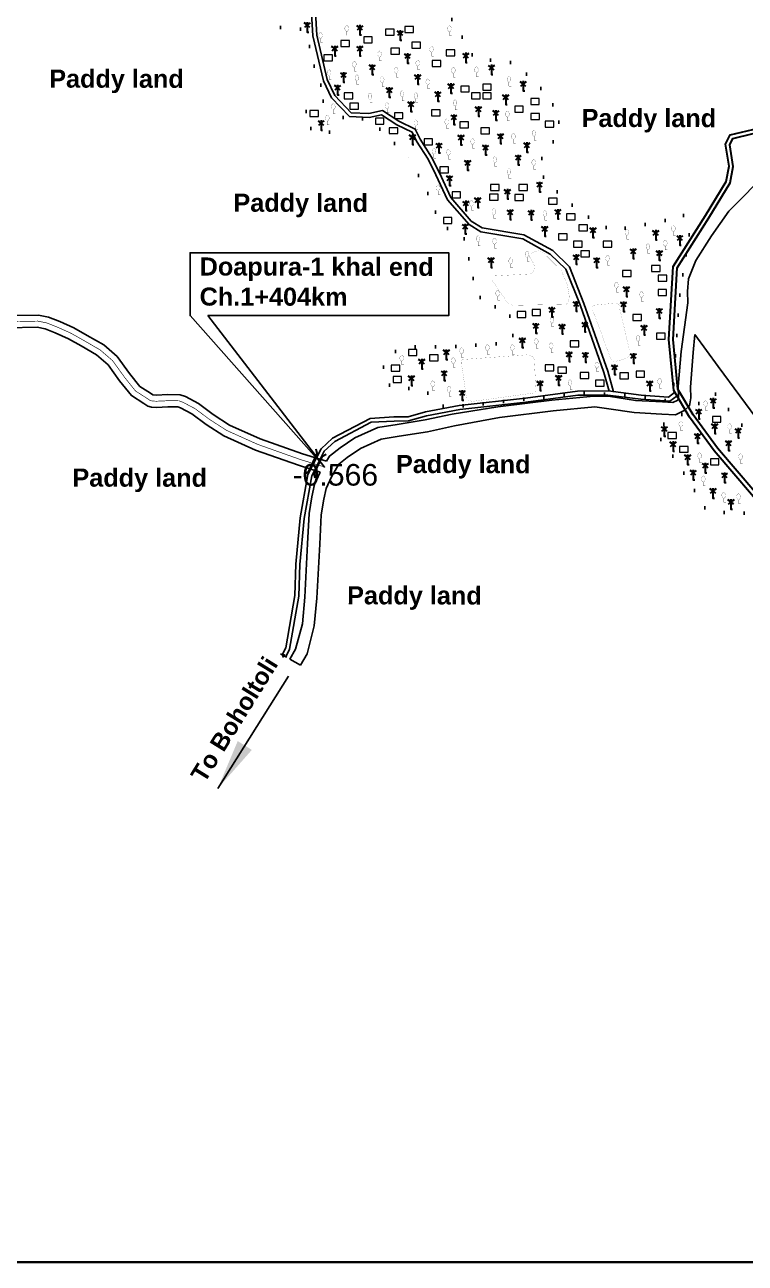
# Model space of a CAD drawing. Header units: millimetres. Extents: x 103 to 40042, y -107161 to -48.
# Drawn here: x 38510 to 39220, y -107161 to -105940 of the extents above; entities that cross this region are included whole.
import ezdxf

# ---------------------------------------------------------------- set-up
doc = ezdxf.new("R2010")
doc.units = ezdxf.units.MM
doc.header["$MEASUREMENT"] = 0
doc.linetypes.add('CENTERX2', pattern=[4, 2.5, -0.5, 0.5, -0.5])
doc.linetypes.add('DOT2', pattern=[0.125, 0, -0.125])
for name, color, linetype in [('boundary', 7, 'Continuous'), ('Earthen Emb', 42, 'Continuous'), ('Home Stead', 151, 'Continuous'), ('Khal', 4, 'Continuous'), ('TEXT', 5, 'Continuous'), ('Trees', 77, 'Continuous')]:
    doc.layers.add(name, color=color, linetype=linetype)
for name, color, linetype, lineweight in [('Bridge or Culvert', 7, 'Continuous', 25), ('FRAM', 7, 'Continuous', 50), ('HOUSE', 144, 'Continuous', 18), ('Pond or Ditch', 7, 'Continuous', 9), ('PUCCA ROAD', 1, 'Continuous', 30)]:
    doc.layers.add(name, color=color, linetype=linetype, lineweight=lineweight)
doc.styles.add('AR', font='arial.ttf', dxfattribs={"height": 450})
doc.styles.get("Standard").update_dxf_attribs({"font": 'arial.ttf'})
doc.styles.add('sum', font='arialbd.ttf')
doc.dimstyles.get("Standard").update_dxf_attribs({"dimtxt": 0.18, "dimasz": 0.18, "dimexe": 0.18, "dimexo": 0.0625, "dimgap": 0.09, "dimtad": 0, "dimtih": 1, "dimtoh": 1, "dimdec": 4, "dimzin": 0, "dimdsep": 46, "dimtxsty": 'Standard', "dimblk": 'DATUMBLANK', "dimcen": 0.09, "dimadec": 0, "dimazin": 0, "dimtfac": 1, "dimtdec": 4, "dimtofl": 0, "dimtmove": 0, "dimatfit": 3, "dimfxl": 1, "dimtolj": 1, "dimtzin": 0, "dimarcsym": 0})

# ---------------------------------------------------------------- blocks, each defined once
blk = doc.blocks.new('A$C7FEE66E4')
at = {"layer": 'Trees', "linetype": 'Continuous', "const_width": 0.000142}
blk.add_lwpolyline([(0, 0.00001, 0.606435), (0, 0.00493, 0.606435)], format="xyb", close=True, dxfattribs=at)
at = {"layer": 'Trees', "linetype": 'Continuous', "const_width": 0.000252}
for points in [[(0, 0.00001), (0, -0.00287)], [(0, -0.00287), (0.00172, -0.00287)]]:
    blk.add_lwpolyline(points, dxfattribs=at)
blk = doc.blocks.new('A$C01DB3217')
at = {"layer": 'Trees', "color": 1, "lineweight": 30}
blk.add_lwpolyline([(0, 0.0028), (0, -0.0071), (0.0015, -0.0071)], dxfattribs=at)
for centre, start, end in [((-0.012, -0.0154), 41.2491, 62.6782), ((0.012, -0.0154), 117.3218, 138.7509)]:
    blk.add_arc(centre, 0.0195, start, end, dxfattribs=at)
blk = doc.blocks.new('A$C3B865840')
at = {"layer": 'Bridge or Culvert', "color": 7, "linetype": 'Continuous', "lineweight": 30}
for points in [[(0, 43.6), (13.8, 33.1), (91.3, 33.3), (105, 44.2)], [(0.2, 0), (13.9, 10.6), (91.4, 10.9), (105.2, 0.2)]]:
    blk.add_lwpolyline(points, dxfattribs=at)
blk = doc.blocks.new('_DatumBlank')
at = {"color": 0, "linetype": 'ByBlock', "lineweight": -2}
for p, q in [((0, 0.577), (-1, 0)), ((0, -0.577), (0, 0.577)), ((-1, 0), (0, -0.577))]:
    blk.add_line(p, q, dxfattribs=at)

msp = doc.modelspace()

# ---------------------------------------------------------------- linework, layer by layer
at = {"layer": 'boundary', "color": 0, "const_width": 2.35}
msp.add_lwpolyline([(37465.6, -105324), (40041.1, -105324), (40041.1, -107159.9), (37465.6, -107159.9), (37465.6, -105324)], dxfattribs=at)
at = {"layer": 'Earthen Emb', "lineweight": 30}
for points in [[(39412.5, -106684.5), (39319.4, -106530.3), (39245.6, -106425.5), (39189.5, -106359.7), (39165.2, -106326.6), (39149.7, -106300.3), (39144.9, -106250), (39148.9, -106177.9), (39180.9, -106127.8), (39201.3, -106094.1), (39204.1, -106079.2), (39200.8, -106057.3), (39205.3, -106048.3), (39227.6, -106042.9), (39259.1, -106043.9), (39294.8, -106028.2), (39342.1, -106007.3), (39376.2, -105981.1), (39405.2, -105951.9), (39411.9, -105927), (39400.2, -105874.3)], [(39415.9, -106682.4), (39322.8, -106528.1), (39248.8, -106423.1), (39192.7, -106357.3), (39168.6, -106324.4), (39153.6, -106299.1), (39148.9, -106249.9), (39152.9, -106179.2), (39184.3, -106129.9), (39205.1, -106095.5), (39208.2, -106079.3), (39204.9, -106057.9), (39208, -106051.7), (39228, -106046.9), (39259.8, -106047.9), (39296.4, -106031.8), (39344.2, -106010.8), (39378.9, -105984.1), (39408.8, -105954), (39416.1, -105927.1), (39404.1, -105873.4)]]:
    msp.add_lwpolyline(points, dxfattribs=at)
at = {"layer": 'Home Stead', "color": 7, "linetype": 'DOT2', "lineweight": 50, "ltscale": 159.474072, "flags": 128}
for points in [[(39149.6, -106294.5), (39144.2, -106310.6), (39111.5, -106305.7), (39058.8, -106302.7), (39013, -106307.8), (38927, -106317.1), (38918.1, -106314.4), (38905, -106300.6), (38892.6, -106298.6), (38873, -106297.9), (38865.4, -106292.4), (38863.4, -106276.2), (38873.3, -106262.8), (38887.8, -106257.3), (38927.3, -106257.3), (38971.7, -106254.5), (38984.5, -106254.2), (38991.7, -106245.2), (38990, -106231.5), (38985, -106218.9), (38962.2, -106216.4), (38953.5, -106197.3), (38943, -106150.3), (38929.4, -106144.1), (38915.8, -106127.4), (38905.3, -106101.4), (38888.6, -106070.5), (38858.1, -106041.1), (38837.1, -106029), (38822.9, -106031.3), (38817.5, -106038.7), (38808.6, -106047.2), (38792.4, -106042.9), (38784.3, -106028.3), (38791.6, -106020.2), (38801.7, -106016.7), (38808.6, -106011.7), (38800.1, -105996.6), (38791.4, -105967), (38789.5, -105954.7), (38783.4, -105944.2), (38761.2, -105942.4), (38749, -105935.1), (38749.3, -105921.1), (38749.6, -105912.6), (38742.3, -105906.8), (38733.8, -105906.5), (38719.2, -105899.8), (38709.7, -105894.9), (38696, -105899.5), (38684.7, -105896.4), (38682.9, -105887.3), (38686.9, -105883), (38706.1, -105878.8), (38741.1, -105877.6), (38758.5, -105873.9), (38785.8, -105878.7), (38792.7, -105863.7), (38781.2, -105843.7), (38767.7, -105821.8), (38753.5, -105811.8), (38731.5, -105807.6), (38692, -105818.2), (38671, -105798.8), (38661.7, -105775.6), (38668.7, -105742.3), (38674.9, -105726), (38666.4, -105696.6), (38653.2, -105656.3), (38646.4, -105625.4), (38669.3, -105619.7), (38683.9, -105620.5), (38700, -105627.4), (38716, -105639.3), (38735.6, -105657.2), (38762, -105690.5), (38790.7, -105736.4), (38817.7, -105783.5), (38861.2, -105828.9), (38885.7, -105866.2), (38925.6, -105925.1), (38953.1, -105972.8), (38992.3, -105977.1), (39015.6, -105998.5), (39038.2, -106029.1), (39029.4, -106059.6), (39017, -106074.7), (39021.8, -106092.6), (39045.9, -106114.6), (39067.2, -106130.4), (39088.5, -106142.8), (39139.6, -106133.3), (39158.8, -106126.4), (39165, -106146.4), (39155.4, -106206.9), (39149.6, -106294.5)], [(39390.2, -106673), (39339, -106598.9), (39322, -106576.6), (39302.6, -106568.2), (39279.5, -106577.9), (39254.3, -106580.2), (39242.6, -106562.1), (39251.3, -106545.4), (39273.1, -106538.6), (39288.5, -106533.9), (39300.2, -106522.5), (39297.6, -106513.2), (39288.8, -106504.4), (39274.8, -106514.8), (39253.6, -106518.5), (39235.5, -106511.1), (39236.2, -106490), (39249.9, -106479.6), (39252, -106462.5), (39244.9, -106438.8), (39235, -106425.2), (39228.3, -106420), (39209.7, -106422.5), (39181.1, -106417.5), (39163.4, -106387.4), (39141.1, -106353.8), (39133.9, -106344.9), (39134.5, -106335.7), (39146.8, -106331.1), (39181.5, -106308.4), (39189.9, -106302.8), (39284.4, -106414.5), (39318.2, -106454.3), (39389.9, -106541.7), (39446.5, -106620.8), (39390.2, -106673)]]:
    msp.add_lwpolyline(points, dxfattribs=at)
at = {"layer": 'HOUSE'}
for points in [[(38865.6, -105950), (38874, -105950), (38874, -105944.1), (38865.6, -105944.1), (38865.6, -105950)], [(38884.7, -105947.1), (38893.1, -105947.1), (38893.1, -105941.2), (38884.7, -105941.2), (38884.7, -105947.1)], [(38821.6, -105961.2), (38830, -105961.2), (38830, -105955.2), (38821.6, -105955.2), (38821.6, -105961.2)], [(38844.1, -105957.4), (38852.5, -105957.4), (38852.5, -105951.5), (38844.1, -105951.5), (38844.1, -105957.4)], [(38891.5, -105962.8), (38900, -105962.8), (38900, -105956.9), (38891.5, -105956.9), (38891.5, -105962.8)], [(38804.8, -105975.3), (38813.2, -105975.3), (38813.2, -105969.4), (38804.8, -105969.4), (38804.8, -105975.3)], [(38870.8, -105968.7), (38879.3, -105968.7), (38879.3, -105962.8), (38870.8, -105962.8), (38870.8, -105968.7)], [(38925.4, -105970.3), (38933.9, -105970.3), (38933.9, -105964.3), (38925.4, -105964.3), (38925.4, -105970.3)], [(38911.6, -105980.7), (38920, -105980.7), (38920, -105974.8), (38911.6, -105974.8), (38911.6, -105980.7)], [(38824.9, -106012.8), (38833.3, -106012.8), (38833.3, -106006.9), (38824.9, -106006.9), (38824.9, -106012.8)], [(38939.6, -106005.9), (38948, -106005.9), (38948, -106000), (38939.6, -106000), (38939.6, -106005.9)], [(38950.2, -106012.7), (38958.7, -106012.7), (38958.7, -106006.8), (38950.2, -106006.8), (38950.2, -106012.7)], [(38961.3, -106004.2), (38969.8, -106004.2), (38969.8, -105998.3), (38961.3, -105998.3), (38961.3, -106004.2)], [(38961.3, -106012.7), (38969.8, -106012.7), (38969.8, -106006.8), (38961.3, -106006.8), (38961.3, -106012.7)], [(38830.3, -106022.7), (38838.8, -106022.7), (38838.8, -106016.8), (38830.3, -106016.8), (38830.3, -106022.7)], [(38992.9, -106025.7), (39001.3, -106025.7), (39001.3, -106019.8), (38992.9, -106019.8), (38992.9, -106025.7)], [(39008.6, -106018.3), (39017.1, -106018.3), (39017.1, -106012.4), (39008.6, -106012.4), (39008.6, -106018.3)], [(38790.8, -106030.1), (38799.3, -106030.1), (38799.3, -106024.2), (38790.8, -106024.2), (38790.8, -106030.1)], [(38855.5, -106037.6), (38863.9, -106037.6), (38863.9, -106031.7), (38855.5, -106031.7), (38855.5, -106037.6)], [(38874.3, -106032.2), (38882.7, -106032.2), (38882.7, -106026.3), (38874.3, -106026.3), (38874.3, -106032.2)], [(38910.9, -106029.3), (38919.4, -106029.3), (38919.4, -106023.4), (38910.9, -106023.4), (38910.9, -106029.3)], [(39008.9, -106033), (39017.3, -106033), (39017.3, -106027.1), (39008.9, -106027.1), (39008.9, -106033)], [(39022.9, -106040.6), (39031.4, -106040.6), (39031.4, -106034.7), (39022.9, -106034.7), (39022.9, -106040.6)], [(38869.1, -106047), (38877.5, -106047), (38877.5, -106041.1), (38869.1, -106041.1), (38869.1, -106047)], [(38938.7, -106041.1), (38947.2, -106041.1), (38947.2, -106035.2), (38938.7, -106035.2), (38938.7, -106041.1)], [(38959.4, -106047.1), (38967.9, -106047.1), (38967.9, -106041.2), (38959.4, -106041.2), (38959.4, -106047.1)], [(38903.5, -106058.1), (38911.9, -106058.1), (38911.9, -106052.2), (38903.5, -106052.2), (38903.5, -106058.1)], [(38919.2, -106085.5), (38927.6, -106085.5), (38927.6, -106079.6), (38919.2, -106079.6), (38919.2, -106085.5)], [(38931.1, -106110.3), (38939.5, -106110.3), (38939.5, -106104.4), (38931.1, -106104.4), (38931.1, -106110.3)], [(38968, -106112.6), (38976.5, -106112.6), (38976.5, -106106.7), (38968, -106106.7), (38968, -106112.6)], [(38969, -106103.2), (38977.4, -106103.2), (38977.4, -106097.3), (38969, -106097.3), (38969, -106103.2)], [(38993.1, -106112.8), (39001.6, -106112.8), (39001.6, -106106.9), (38993.1, -106106.9), (38993.1, -106112.8)], [(38996.8, -106103.1), (39005.3, -106103.1), (39005.3, -106097.2), (38996.8, -106097.2), (38996.8, -106103.1)], [(39026.2, -106116.5), (39034.6, -106116.5), (39034.6, -106110.6), (39026.2, -106110.6), (39026.2, -106116.5)], [(38922.6, -106135.7), (38931, -106135.7), (38931, -106129.8), (38922.6, -106129.8), (38922.6, -106135.7)], [(39043.8, -106132.1), (39052.3, -106132.1), (39052.3, -106126.2), (39043.8, -106126.2), (39043.8, -106132.1)], [(39056.1, -106142.7), (39064.5, -106142.7), (39064.5, -106136.8), (39056.1, -106136.8), (39056.1, -106142.7)], [(39036, -106151.7), (39044.4, -106151.7), (39044.4, -106145.7), (39036, -106145.7), (39036, -106151.7)], [(39050.9, -106158.9), (39059.4, -106158.9), (39059.4, -106153), (39050.9, -106153), (39050.9, -106158.9)], [(39080, -106158.9), (39088.5, -106158.9), (39088.5, -106153), (39080, -106153), (39080, -106158.9)], [(39058, -106168.4), (39066.5, -106168.4), (39066.5, -106162.5), (39058, -106162.5), (39058, -106168.4)], [(39127.8, -106182.9), (39136.3, -106182.9), (39136.3, -106176.9), (39127.8, -106176.9), (39127.8, -106182.9)], [(39099.2, -106187.9), (39107.6, -106187.9), (39107.6, -106181.9), (39099.2, -106181.9), (39099.2, -106187.9)], [(39134.2, -106192.4), (39142.7, -106192.4), (39142.7, -106186.5), (39134.2, -106186.5), (39134.2, -106192.4)], [(39134.1, -106206.7), (39142.5, -106206.7), (39142.5, -106200.8), (39134.1, -106200.8), (39134.1, -106206.7)], [(38995.3, -106228.3), (39003.8, -106228.3), (39003.8, -106222.4), (38995.3, -106222.4), (38995.3, -106228.3)], [(39010, -106226.3), (39018.4, -106226.3), (39018.4, -106220.4), (39010, -106220.4), (39010, -106226.3)], [(39109.3, -106231.4), (39117.7, -106231.4), (39117.7, -106225.5), (39109.3, -106225.5), (39109.3, -106231.4)], [(39047.5, -106257.3), (39055.9, -106257.3), (39055.9, -106251.4), (39047.5, -106251.4), (39047.5, -106257.3)], [(39132.7, -106249.6), (39141.1, -106249.6), (39141.1, -106243.7), (39132.7, -106243.7), (39132.7, -106249.6)], [(38888, -106265.8), (38896.5, -106265.8), (38896.5, -106259.9), (38888, -106259.9), (38888, -106265.8)], [(38908.8, -106271), (38917.3, -106271), (38917.3, -106265.1), (38908.8, -106265.1), (38908.8, -106271)], [(38871.1, -106281.3), (38879.5, -106281.3), (38879.5, -106275.4), (38871.1, -106275.4), (38871.1, -106281.3)], [(39023, -106280.8), (39031.4, -106280.8), (39031.4, -106274.9), (39023, -106274.9), (39023, -106280.8)], [(39035.4, -106283.1), (39043.9, -106283.1), (39043.9, -106277.2), (39035.4, -106277.2), (39035.4, -106283.1)], [(38872.9, -106292.3), (38881.4, -106292.3), (38881.4, -106286.4), (38872.9, -106286.4), (38872.9, -106292.3)], [(39057.5, -106288.6), (39066, -106288.6), (39066, -106282.7), (39057.5, -106282.7), (39057.5, -106288.6)], [(39072.5, -106296), (39080.9, -106296), (39080.9, -106290.1), (39072.5, -106290.1), (39072.5, -106296)], [(39096.6, -106288.9), (39105, -106288.9), (39105, -106283), (39096.6, -106283), (39096.6, -106288.9)], [(39112.5, -106287.2), (39120.9, -106287.2), (39120.9, -106281.3), (39112.5, -106281.3), (39112.5, -106287.2)], [(39187.7, -106331.7), (39196.1, -106331.7), (39196.1, -106325.8), (39187.7, -106325.8), (39187.7, -106331.7)], [(39143.9, -106347.7), (39152.4, -106347.7), (39152.4, -106341.8), (39143.9, -106341.8), (39143.9, -106347.7)], [(39155.4, -106361.3), (39163.8, -106361.3), (39163.8, -106355.4), (39155.4, -106355.4), (39155.4, -106361.3)], [(39185.7, -106373.6), (39194.1, -106373.6), (39194.1, -106367.7), (39185.7, -106367.7), (39185.7, -106373.6)]]:
    msp.add_lwpolyline(points, dxfattribs=at)
at = {"layer": 'Khal', "color": 4, "linetype": 'Continuous'}
for points in [[(39163.4, -106213.8), (39163.1, -106202.6), (39164.3, -106190.1), (39171.5, -106172.1), (39186.7, -106147.8), (39203.8, -106123.5), (39243.5, -106083.6), (39264.9, -106063.2), (39280.5, -106053.7), (39319.5, -106029.6), (39360.8, -106007.6), (39377.4, -105996.5), (39406.4, -105975), (39412.6, -105966), (39413, -105962.4), (39424, -105927.1), (39397.9, -105831), (39425.1, -105776.5), (39447.3, -105755.6), (39460, -105750.4)], [(39163.4, -106213.8), (39156.8, -106261.9), (39154, -106296.5), (39154.3, -106306.9), (39153.8, -106309.6), (39153.5, -106309.9), (39148.8, -106312.2), (39138.4, -106311.6), (39112, -106310.1), (39087.4, -106306.4), (39070.8, -106305.9), (39029.4, -106309.9), (38976.3, -106316.4), (38931.2, -106323.6), (38904.6, -106329.2), (38877.1, -106333.7), (38857.8, -106336.7), (38835.1, -106347.1), (38820.7, -106356.8), (38810.3, -106365), (38807.3, -106370)], [(39170.4, -106245), (39168.7, -106262.9), (39166.1, -106296.9), (39166.3, -106307.7), (39165, -106315.5), (39160.4, -106319.8), (39151.3, -106324.4), (39137.8, -106323.6), (39110.7, -106322.1), (39085.7, -106318.3), (39071.8, -106316.5), (39030.7, -106320.4), (38978, -106327), (38933.5, -106335.3), (38906.8, -106341), (38879, -106345.5), (38861.3, -106348.3), (38841, -106357.6), (38827.8, -106366.5), (38819.4, -106373), (38812.2, -106385.4), (38807, -106396.9), (38804.6, -106407.6), (38802.2, -106422.8), (38800.7, -106452), (38797.9, -106505.1), (38795.3, -106532.5), (38788.1, -106560.1), (38781.6, -106571.3)], [(38801.1, -106380.7), (38795.6, -106393.1), (38792.8, -106405.3), (38790.2, -106421.5), (38788.7, -106451.4), (38786, -106504.2), (38783.5, -106530.4), (38776.9, -106555.5), (38771.2, -106565.2)]]:
    msp.add_lwpolyline(points, dxfattribs=at)
at = {"layer": 'Khal', "color": 3, "linetype": 'Continuous'}
for points in [[(38807.3, -106370), (38783.5, -106362.7), (38741.9, -106347.9), (38711.8, -106334.4), (38695.5, -106324), (38681, -106313.1), (38668.3, -106306.4), (38663.1, -106304.5), (38650.7, -106304.4), (38639.7, -106304.9), (38636.5, -106304.7), (38636, -106304.6), (38633.7, -106303.1), (38623.2, -106296.3), (38613, -106283.6), (38600.9, -106266.8), (38587.7, -106255.4), (38571.5, -106246), (38558.3, -106238.6), (38544.3, -106232.3), (38533.4, -106228), (38523.3, -106225.9), (38492, -106226.5)], [(38801.1, -106380.7), (38779.7, -106374.1), (38737.4, -106359.1), (38706.1, -106345), (38688.6, -106333.8), (38674.5, -106323.3), (38663.4, -106317.3), (38660.9, -106316.5), (38651, -106316.4), (38639.6, -106317), (38634.7, -106316.6), (38631.2, -106315.8), (38627.1, -106313.2), (38615, -106305.4), (38603.4, -106290.9), (38592, -106274.9), (38580.7, -106265.2), (38565.5, -106256.4), (38552.9, -106249.3), (38539.7, -106243.4), (38529.9, -106239.5), (38522.1, -106237.9), (38492.8, -106238.5)], [(38771.2, -106565.2), (38781.6, -106571.3)]]:
    msp.add_lwpolyline(points, dxfattribs=at)
at = {"layer": 'Khal', "color": 7, "linetype": 'CENTERX2', "lineweight": 30, "ltscale": 5, "const_width": 0.618}
msp.add_lwpolyline([(38805.5, -106375.8), (38781.6, -106368.4), (38739.6, -106353.5), (38708.9, -106339.7), (38692.1, -106328.9), (38677.7, -106318.2), (38665.8, -106311.9), (38662, -106310.5), (38650.9, -106310.4), (38639.6, -106310.9), (38635.6, -106310.7), (38633.6, -106310.2), (38630.4, -106308.1), (38619.1, -106300.8), (38608.2, -106287.2), (38596.4, -106270.8), (38584.2, -106260.3), (38568.5, -106251.2), (38555.6, -106243.9), (38542, -106237.8), (38531.7, -106233.7), (38522.7, -106231.9), (38492.4, -106232.5)], dxfattribs=at)
at = {"layer": 'Khal', "lineweight": 25, "ltscale": 0.1}
msp.add_lwpolyline([(39459.1, -106611.4), (39346, -106478.8), (39272.1, -106386.5), (39236, -106334.6), (39193.4, -106276.7), (39170.4, -106245)], dxfattribs=at)
at = {"layer": 'Pond or Ditch', "color": 4, "const_width": 0.0863}
for points in [[(39022.3, -106165.7), (39038.9, -106182.1), (39044.9, -106196.7), (39046.3, -106205, -0.151753), (39045.2, -106213.7, -0.295317), (39042.5, -106215.4), (38990.7, -106216.3, -0.094563), (38986, -106214), (38970.7, -106192, -0.267817), (38970.3, -106188.7, -0.052631), (38971, -106187.4), (39007.5, -106185.4, 0.249202), (39010.8, -106183.5, 0.229842), (39011.5, -106175.1), (39007.6, -106168.6, -0.331467), (39007.9, -106166.5, -0.203975), (39016.5, -106162.6, -0.260068), (39022.3, -106165.7, 0.549121)], [(39096.3, -106219.5), (39105.4, -106258.1, -0.09262), (39105.8, -106265.5, -0.268822), (39103.6, -106268.3, -0.053018), (39092.3, -106271.5, -0.208682), (39088.1, -106270.5), (39070.2, -106222.3, -0.13987), (39069.8, -106217.3, -0.243513), (39070.7, -106216.2), (39091.3, -106214.3, -0.475493), (39096.3, -106219.5, 0.656476)], [(38940.9, -106269.8), (39003.9, -106265.2, -0.162831), (39009.9, -106266.7, -0.242317), (39012.1, -106270.5), (39013.9, -106299.5, -0.232589), (39012.5, -106302.7), (38952.3, -106310.9, -0.298828), (38945.4, -106307.6), (38940.5, -106274.8, -0.115251), (38940.9, -106269.8, -1.340796)]]:
    msp.add_lwpolyline(points, format="xyb", dxfattribs=at)
at = {"layer": 'PUCCA ROAD', "lineweight": 25}
for points in [[(39085.8, -106301), (39080.7, -106282.5), (39057.3, -106215.9), (39043.4, -106180.5), (39027.9, -106165.7), (39000.7, -106150.7), (38959.4, -106143.7), (38947.9, -106136.7), (38926.5, -106112.3), (38915, -106087.5), (38907.4, -106072.1), (38896.2, -106054.3), (38891.9, -106045.6), (38876.7, -106038.3), (38861.7, -106028.5), (38849.4, -106031), (38830, -106030.2), (38812.4, -106011.8), (38804.2, -105995), (38793.7, -105950.5), (38789.3, -105871.2)], [(39090.1, -106301.5), (39084.5, -106281.3), (39061, -106214.5), (39046.8, -106178.4), (39030.3, -106162.4), (39002, -106146.9), (38960.8, -106139.9), (38949.9, -106133.2), (38929.9, -106110.1), (38918.6, -106085.8), (38910.9, -106070.2), (38899.7, -106052.3), (38894.8, -106042.6), (38878.7, -106034.8), (38862.5, -106024.2), (38849, -106027), (38831.8, -106026.3), (38815.7, -106009.4), (38808, -105993.6), (38797.7, -105949.9), (38793.2, -105870.4)], [(39150.5, -106302.4), (39144.4, -106306.8), (39117.6, -106304.9), (39085, -106300.8), (39054.9, -106301), (39003.4, -106307.9), (38938.2, -106315.2), (38905, -106321.4), (38887.8, -106326.2), (38873.7, -106326.4), (38850.3, -106327.8), (38813.4, -106347.4), (38801.9, -106357.8), (38789, -106383.3), (38781.2, -106425.9), (38777.1, -106471.7), (38776, -106502.6), (38767.1, -106554.1), (38763.6, -106561)], [(39152.9, -106305.6), (39145.6, -106310.9), (39117.2, -106308.9), (39084.7, -106304.8), (39055.2, -106305), (39003.9, -106311.9), (38938.7, -106319.2), (38905.9, -106325.3), (38888.3, -106330.2), (38873.9, -106330.4), (38851.4, -106331.7), (38815.7, -106350.7), (38805.1, -106360.3), (38792.8, -106384.6), (38785.2, -106426.4), (38781.1, -106472), (38780, -106503), (38771, -106555.4), (38767.1, -106562.9)], [(38768.1, -106563.4), (38765.6, -106562.2), (38765.9, -106560.7), (38764.4, -106563.2), (38764.6, -106561.6), (38762, -106560.2)]]:
    msp.add_lwpolyline(points, dxfattribs=at)
at = {"layer": 'TEXT', "color": 7}
msp.add_lwpolyline([(38690.2, -106226.4), (38927.8, -106226.4), (38927.8, -106164.4), (38672.8, -106164.4), (38672.8, -106226.4), (38672.8, -106226.4), (38672.8, -106226.4), (38805.5, -106375.8)], close=True, dxfattribs=at)

# ---------------------------------------------------------------- block references
at = {"layer": 'Khal', "lineweight": 25, "ltscale": 0.1, "xscale": 0.2500000000043693, "yscale": 0.250000000003638, "zscale": 0.25, "rotation": 64.86056511186302}
msp.add_blockref('A$C3B865840', (38796, -106386.8), dxfattribs=at)
at = {"layer": 'Trees', "ltscale": 0.1, "xscale": 996.0728210867092, "yscale": 996.0728210867092, "zscale": 996.0728210867044}
for p in [(38788.3, -105939.7), (38840.2, -105942.5), (38880, -105947.8), (38815.4, -105963.1), (38840.1, -105963.1), (38887.2, -105970.5), (38944.6, -105969.9), (38852.4, -105981.5), (38969.9, -105981.7), (38824, -105989.1), (38897.2, -105991.2), (38930, -106000.1), (39001.2, -105997.8), (38818.2, -106001.5), (38869.2, -106004.1), (38917.1, -106008), (38984, -106011.1), (38890.6, -106018), (38957, -106022.8), (38802, -106036.5), (38932.9, -106030.9), (38974.3, -106026.5), (38978.8, -106049.5), (38892, -106050.5), (38918.2, -106058.8), (38939.9, -106050.9), (38964.1, -106060.7), (39004.8, -106058.3), (38996.3, -106070.7), (38946.4, -106075.8), (38928.6, -106090.9), (39017.3, -106097.3), (38985.6, -106104.3), (38944.6, -106115.8), (38956.4, -106112.6), (38988.3, -106124.5), (39009, -106125), (39035.3, -106124.1), (38944, -106138.7), (39022.4, -106140.9), (39070, -106142.2), (39131.8, -106144.8), (39155.6, -106149.9), (38969.5, -106171.8), (39053.4, -106168.8), (39073.6, -106171.9), (39109.6, -106162.9), (39135.4, -106164.8), (39102.9, -106200.4), (39029.5, -106220.7), (39053.4, -106214.9), (39100.1, -106215.4), (39135.4, -106221.9), (39013.7, -106236.6), (39039.5, -106237.4), (39061.9, -106235.4), (39120.3, -106238.5), (39000.3, -106250.9), (38925.4, -106262.6), (39046.4, -106264.8), (39062.5, -106265.3), (39109.8, -106266.3), (38901.2, -106271.8), (39091.3, -106277.5), (38891, -106288.2), (38923.3, -106283.4), (39017.8, -106293.3), (39036.1, -106287.9), (39125.9, -106293.5), (38941.1, -106302.8), (39188.5, -106310.4), (39174.2, -106321.2), (39140.3, -106338.3), (39190, -106335.5), (39213.1, -106340), (39148.9, -106353.2), (39173.1, -106345.3), (39203.6, -106352.3), (39163.3, -106366.1), (39180.7, -106374.4), (39168.8, -106381.3), (39199.7, -106384), (39188.3, -106399.3), (39206, -106410.2)]:
    msp.add_blockref('A$C01DB3217', p, dxfattribs=at)
at = {"layer": 'Trees', "linetype": 'DOT2', "ltscale": 0.2, "xscale": 1263.135784421829, "yscale": 1263.135784421829, "zscale": 1263.135784421829}
for p in [(38801.4, -105953.3), (38827.3, -105946.4), (38928.5, -105946.7), (38910.9, -105966.9), (38859.6, -105971.6), (38809.9, -105990), (38834.7, -105981.7), (38876, -105987.6), (38897.3, -105980.5), (38932.3, -105987.6), (38955.1, -105987.2), (38837.3, -105995.1), (38862.2, -105996.9), (38907.2, -105999.1), (38987.2, -105996.4), (38850.2, -106013.1), (38881.8, -106010.9), (38895.5, -106012.9), (38814, -106023.6), (38867.1, -106022.6), (38934, -106019.8), (38808.1, -106034.8), (38895.4, -106039.6), (38925.9, -106038.6), (38985.6, -106030.8), (38991.5, -106052.9), (39011.9, -106049.7), (38951.2, -106057.8), (38913.2, -106067.5), (38927.5, -106068.5), (38973.3, -106075.8), (38987.2, -106087.8), (39011.6, -106078.6), (38917.4, -106103.7), (38950.2, -106118.9), (38972.3, -106127.1), (39022.6, -106129), (39103.4, -106147.5), (39149.2, -106143.7), (38956.7, -106153.9), (38972.9, -106156.2), (39124.2, -106161.6), (39141.2, -106158.1), (39005, -106169), (39084.4, -106173.1), (38988.9, -106175.6), (39093.1, -106199.6), (38976.1, -106207.6), (39117.8, -106208.8), (39029.5, -106234), (39014.1, -106255.1), (39028.8, -106259.4), (39114.4, -106252), (38881.5, -106271.5), (38940.5, -106264.3), (38965.9, -106261.2), (38990.6, -106261.2), (38932.3, -106274), (39073.8, -106278.4), (38912.1, -106296.9), (39047.4, -106295.8), (39135.7, -106294.4), (38928.2, -106302.2), (39181, -106316.5), (39156.6, -106336.5), (39204.6, -106339.1), (39175.1, -106367.9), (39215.5, -106368.8), (39178.7, -106390.7), (39198.9, -106406.8), (39213.5, -106408.2)]:
    msp.add_blockref('A$C7FEE66E4', p, dxfattribs=at)

# ---------------------------------------------------------------- texts
at = {"layer": 'FRAM', "linetype": 'Continuous', "lineweight": -3, "insert": (38773.8, -106372.8), "char_height": 21.32, "width": 397.532, "attachment_point": 1, "style": 'AR'}
msp.add_mtext('-0.566', dxfattribs=at)
at = {"layer": 'TEXT', "color": 7, "attachment_point": 1, "style": 'sum'}
for s, insert, char_height, width, rotation in [('Paddy land', (38534, -105983.8), 17.8, 344.528, 359.9073), ('Paddy land', (39058.8, -106022.6), 17.8, 344.528, 359.9073), ('Paddy land', (38715.6, -106106.2), 17.8, 344.528, 359.9073), ('Doapura-1 khal end\\PCh.1+404km', (38682.3, -106169.1), 17.798, 344.528, 359.9073), ('Paddy land', (38875.8, -106363.9), 17.8, 344.528, 359.9073), ('Paddy land', (38556.9, -106377.3), 17.8, 344.528, 359.9073), ('Paddy land', (38827.7, -106493.4), 17.8, 344.528, 359.9073), ('To Boholtoli ', (38672.5, -106679.3), 17.086, 330.747, 58.2396)]:
    msp.add_mtext(s, dxfattribs=dict(at, insert=insert, char_height=char_height, width=width, rotation=rotation))

# ---------------------------------------------------------------- leaders
at = {"layer": 'TEXT', "color": 0, "lineweight": 25}
msp.add_leader([(38700.2, -106692.8), (38769.7, -106582)], dimstyle='Standard', override={"dimscale": 0.5, "dimasz": 100, "dimgap": 0.09, "dimtad": 0}, dxfattribs=at)

doc.saveas('drawing.dxf')
